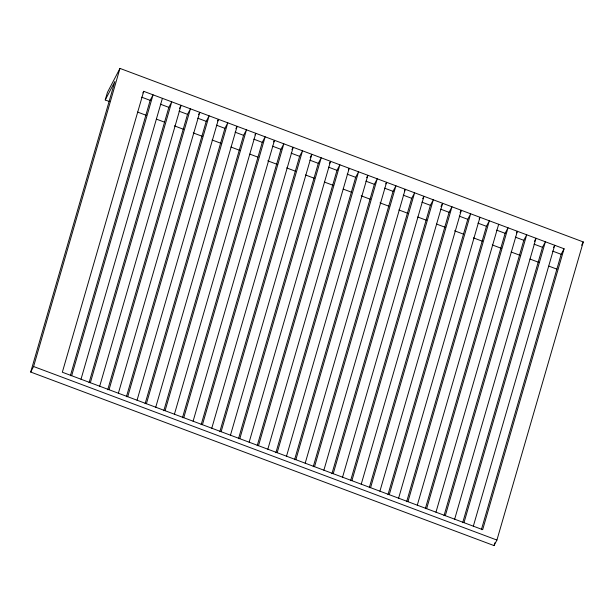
<?xml version="1.0" encoding="UTF-8"?>
<svg xmlns="http://www.w3.org/2000/svg" width="614" height="614" viewBox="0 0 614 614"><rect width="100%" height="100%" fill="white"/><g stroke="black" fill="none" stroke-linecap="round" stroke-linejoin="round"><path stroke-width="0.92" d="M105.24 99.959L107.442 92.369L119.968 68.407L583.3 241.954L496.926 540.059L494.032 545.593L30.7 372.046L114.879 81.532L105.24 99.959L109.729 101.64M30.7 372.046L33.593 366.512L119.968 68.407M143.722 91.332L62.329 372.23L482.673 529.675L564.066 248.777L143.722 91.332L142.893 92.914M70.38 375.73L150.169 100.358L153.063 94.832L71.669 375.73M81.01 379.229L162.403 98.332M89.061 382.729L168.85 107.358L171.743 101.832L90.35 382.729M99.691 386.229L181.084 105.324L179.434 108.486M107.742 389.729L187.531 114.357L190.424 108.824L109.031 389.721M118.379 393.221L199.765 112.324L198.529 114.695M126.43 396.728L206.22 121.349L209.105 115.823L127.72 396.721M137.06 400.221L218.446 119.323L217.625 120.904M145.111 403.72L224.901 128.349L227.786 122.823L146.401 403.72M155.741 407.22L237.127 126.323L235.891 128.687M163.792 410.72L243.581 135.349L246.467 129.823L165.082 410.72M174.422 414.22L255.815 133.315L254.987 134.896M182.473 417.72L262.262 142.348L265.156 136.815L183.763 417.712M193.103 421.212L274.496 140.314L273.667 141.895M201.154 424.719L280.943 149.34L283.837 143.814L202.443 424.711M211.784 428.211L293.177 147.314L291.934 149.686M219.835 431.711L299.624 156.34L302.518 150.814L221.124 431.711M230.465 435.211L311.858 154.314L310.208 157.468M238.516 438.711L318.305 163.339L321.199 157.813L239.805 438.711M249.146 442.203L330.539 161.305L329.304 163.677M257.205 445.71L336.994 170.339L339.88 164.805L258.494 445.703M267.834 449.202L349.22 168.305L348.399 169.886M275.886 452.71L355.675 177.331L358.561 171.805L277.175 452.702M286.515 456.202L367.901 175.305L366.665 177.676M294.567 459.702L374.356 184.33L377.242 178.804L295.856 459.702M305.196 463.202L386.59 182.304L385.761 183.878M313.247 466.701L393.037 191.33L395.93 185.796L314.537 466.701M323.877 470.194L405.271 189.296L404.442 190.877M331.928 473.701L411.718 198.33L414.611 192.796L333.218 473.693M342.558 477.193L423.952 196.296L422.708 198.667M350.609 480.693L430.399 205.322L433.292 199.796L351.899 480.693M361.239 484.193L442.633 203.295L440.982 206.45M369.29 487.693L449.08 212.321L451.973 206.795L370.58 487.693M379.92 491.192L461.314 210.295L460.078 212.659M387.979 494.692L467.768 219.321L470.654 213.787L389.268 494.692M398.609 498.184L479.994 217.287L479.173 218.868M406.66 501.692L486.449 226.32L489.335 220.787L407.949 501.684M417.29 505.184L498.675 224.287M425.341 508.684L505.13 233.312L508.016 227.786L426.63 508.684M435.971 512.183L517.364 231.286L516.535 232.867M444.022 515.683L523.811 240.312L526.705 234.786L445.311 515.683M454.652 519.183L536.045 238.278L534.387 241.44M462.703 522.683L542.492 247.312L545.385 241.778L463.992 522.675M473.333 526.175L554.726 245.278L553.483 247.649M481.384 529.682L561.173 254.303L564.066 248.777M494.032 545.593L494.83 542.83M581.573 245.262L583.3 241.954M141.68 97.181L150.169 100.358M160.361 104.18L168.85 107.358M179.042 111.172L187.531 114.357M197.723 118.172L206.22 121.349M216.404 125.172L224.901 128.349M235.085 132.171L243.581 135.349M253.774 139.163L262.262 142.348M272.455 146.163L280.943 149.34M291.136 153.162L299.624 156.34M309.817 160.154L318.305 163.339M328.498 167.154L336.994 170.339M347.179 174.153L355.675 177.331M365.86 181.153L374.356 184.33M384.548 188.145L393.037 191.33M403.229 195.145L411.718 198.33M421.91 202.144L430.399 205.322M440.591 209.144L449.08 212.321M459.272 216.136L467.768 219.321M477.953 223.135L486.449 226.32M496.634 230.135L505.13 233.312M515.323 237.134L523.811 240.312M534.003 244.126L542.492 247.312M552.684 251.126L561.173 254.303M137.567 112.07L146.546 115.432M156.424 119.131L164.506 122.155M174.384 125.855L183.363 129.224M193.241 132.923L202.221 136.285M212.099 139.984L221.078 143.346M230.948 147.045L239.928 150.407M249.806 154.106L257.888 157.138M267.765 160.837L277.643 164.537M286.623 167.898L295.603 171.26M305.48 174.959L314.46 178.329M324.338 182.028L333.318 185.39M343.195 189.089L351.277 192.113M361.155 195.812L370.135 199.182M380.012 202.881L388.984 206.243M398.862 209.942L407.842 213.304M417.72 217.003L426.699 220.365M436.577 224.064L445.557 227.433M454.537 230.795L463.516 234.157M473.394 237.856L482.374 241.218M492.251 244.917L501.231 248.286M511.109 251.986L520.089 255.347M529.966 259.047L538.946 262.408M548.816 266.108L556.898 269.139M33.593 366.512L496.926 540.059"/></g></svg>
